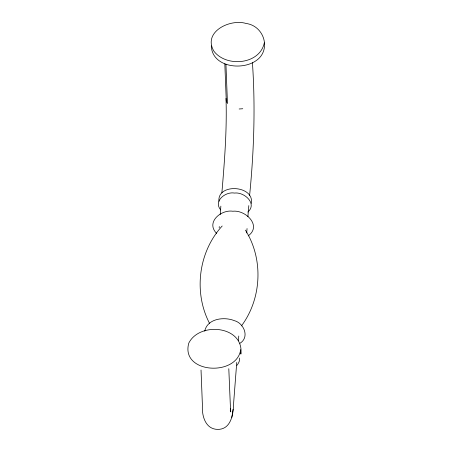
<?xml version="1.0" encoding="UTF-8"?>
<svg xmlns="http://www.w3.org/2000/svg" width="452" height="452" viewBox="0 0 452 452"><rect width="100%" height="100%" fill="white"/><g stroke="black" fill="none" stroke-linecap="round" stroke-linejoin="round"><path stroke-width="0.68" d="M246.69 233.006L247.052 228.559M238.334 340.802L238.78 336.011M219.192 227.819L219.288 226.554M220.214 214.514L220.858 206.14M221.875 192.897C224.514 161.471 227.034 129.933 226.006 98.372M236.746 362.436L233.684 402.308C233.469 412.942 231.656 429.66 217.463 429.4C205.044 429.016 201.682 415.218 202.406 405.082L201.027 370.03M248.815 205.603L247.899 216.683M249.572 195.795C253.962 151.573 255.482 107.067 252.431 62.704M231.865 417.377L233.034 409.326M204.756 331.18C207.214 318.558 224.141 316.507 234.26 320.626C243.99 323.101 249.86 337.299 239.922 343.317M251.329 203.343C254.561 185.343 217.226 182.851 218.926 201.315M264.307 42.872C259.832 64.608 226.395 67.591 213.932 51.229C202.383 31.894 230.147 18.538 246.046 23.459C264.493 25.837 271.782 50.63 255.634 60.975C241.3 70.704 212.056 66.862 211.293 45.889M240.707 349.588C236.893 376.974 180.133 373.567 188.812 343.051C199.733 321.315 244.266 325.847 240.882 354.102L240.69 352.198M241.453 325.892C261.815 298.586 263.601 258.996 245.43 230.147M236.904 365.374C238.515 363.329 240.148 360.724 239.311 358.035M222.181 226.006C198.422 251.9 193.315 292.393 209.604 323.479M247.781 212.061C257.657 203.677 244.165 191.71 234.492 193.072C225.525 191.343 213.05 201.23 220.757 209.937M248.193 235.865C262.205 225.746 245.481 209.705 232.848 211.237C221.084 209.349 205.513 222.367 216.632 233.39M239.148 108.988L242.775 108.74M230.254 410.495L230.763 411.812L230.317 408.642L230.616 411.84L228.802 368.713M225.938 64.235L227.475 103.536L226.277 101.05L224.819 63.845"/></g></svg>
